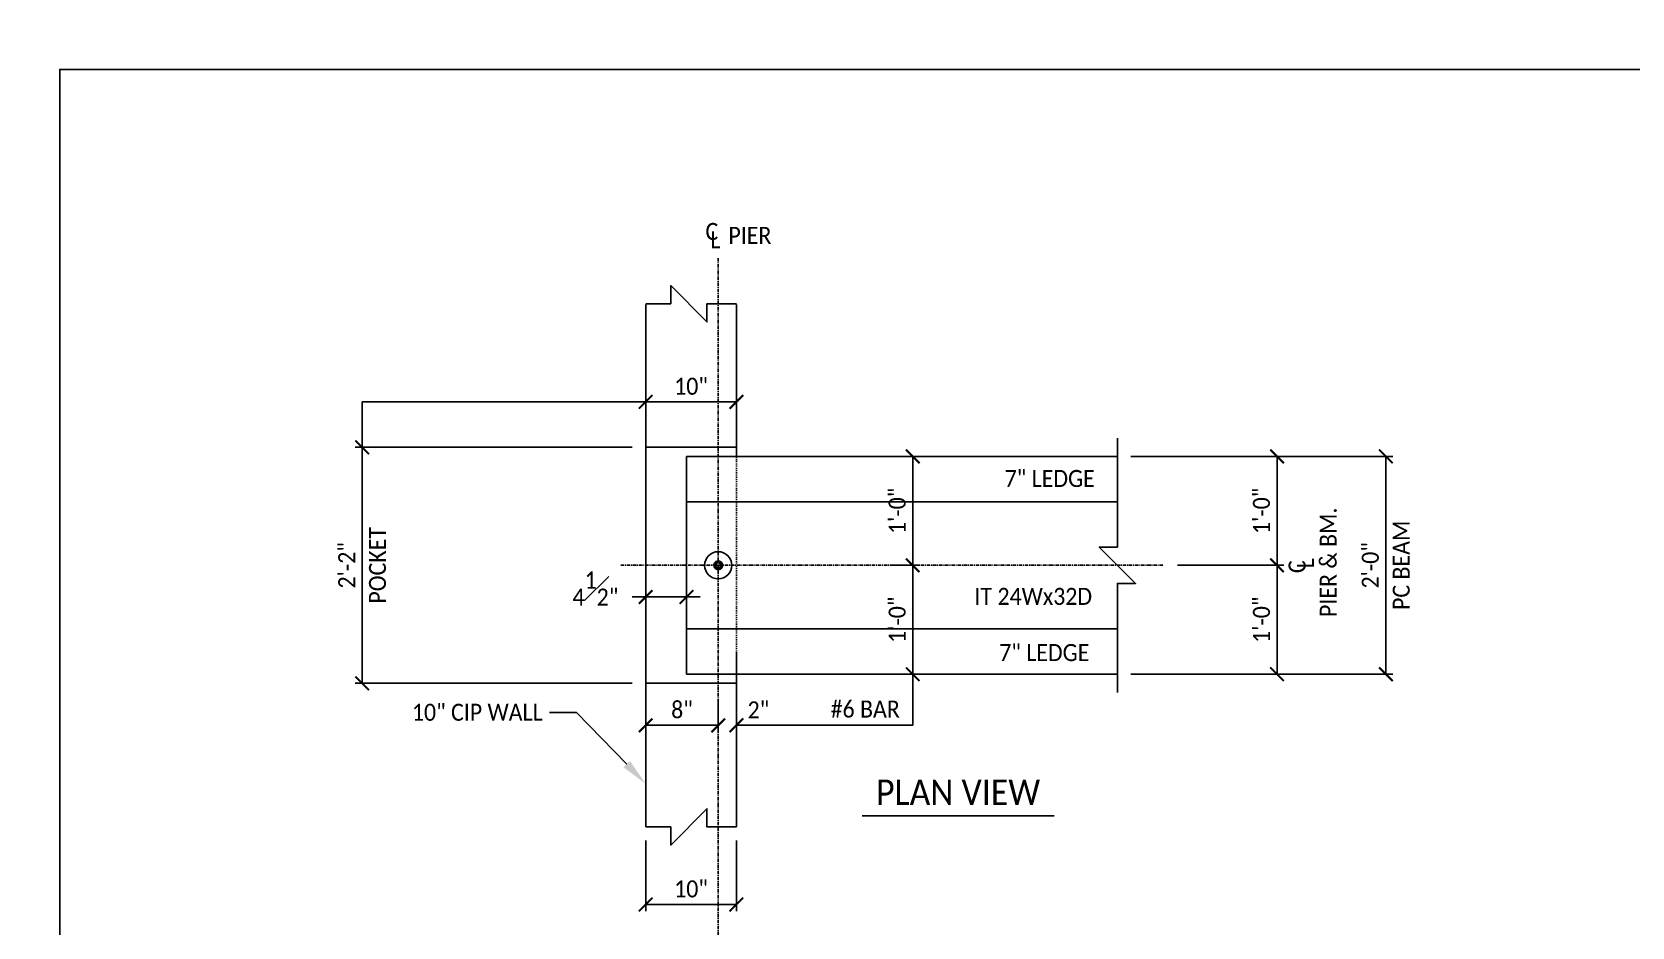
# Model space of a CAD drawing. Header units: inches. Extents: x -4800 to 29350, y 0 to 14051.
# Drawn here: x 1196.9 to 1373.3, y 865.5 to 964.1 of the extents above; entities that cross this region are included whole.
import ezdxf
from ezdxf import colors
from ezdxf.entities.mleader import LeaderData, LeaderLine
from ezdxf.math import Vec2, Vec3

# ---------------------------------------------------------------- set-up
doc = ezdxf.new("R2010")
doc.units = ezdxf.units.IN
doc.header["$LTSCALE"] = 0.5
doc.header["$MEASUREMENT"] = 0
doc.linetypes.add('CENTER2', pattern=[1.125, 0.75, -0.125, 0.125, -0.125])
doc.linetypes.add('HIDDEN2', pattern=[0.1875, 0.125, -0.0625])
for name, color, linetype in [('DET - DIMENSIONS', 3, 'Continuous'), ('DET - TAG TITLE', 3, 'Continuous'), ('DET - TEXT', 3, 'Continuous'), ('Dim', 3, 'Continuous'), ('PC BM - BEAM CONT.', 1, 'Continuous'), ('PC BM - GROUT TUBE', 11, 'Continuous'), ('PC COL - COIL ROD', 11, 'Continuous'), ('SHT - CIP WALL', 1, 'Continuous'), ('SHT - GRID LINE', 8, 'CENTER2'), ('TITLE - TEXT', 3, 'Continuous')]:
    doc.layers.add(name, color=color, linetype=linetype)
doc.layers.add('SHT - NO PLOT LINE 4', color=190, linetype='Continuous', plot=False)
doc.layers.get('0').freeze()
doc.styles.add('CMC-NARROW', font='calibril.ttf', dxfattribs={"width": 0.9})
doc.dimstyles.new('CMC-NARROW', dxfattribs={"dimscale": 96, "dimtxt": 0.078125, "dimasz": 0.0625, "dimexe": 0.03125, "dimexo": 0.0625, "dimgap": 0.03125, "dimtad": 1, "dimdec": 4, "dimzin": 3, "dimdsep": 46, "dimlunit": 4, "dimtxsty": 'CMC-NARROW', "dimblk": 'ARCHTICK', "dimcen": 0, "dimclrd": 256, "dimclre": 256, "dimclrt": 256, "dimazin": 1, "dimtfac": 0.75, "dimtdec": 4, "dimtofl": 0, "dimtmove": 1, "dimatfit": 0, "dimfxl": 1, "dimtfillclr": 256, "dimfrac": 1, "dimtzin": 0, "dimlwd": -1, "dimlwe": -1, "dimarcsym": 0})
doc.dimstyles.new('CMC-NARROW half inch eq 1 ft', dxfattribs={"dimscale": 24, "dimtxt": 0.078125, "dimasz": 0.0625, "dimexe": 0.03125, "dimexo": 0.0625, "dimgap": 0.03125, "dimtad": 1, "dimdec": 4, "dimzin": 3, "dimdsep": 46, "dimlunit": 4, "dimtxsty": 'CMC-NARROW', "dimblk": 'ARCHTICK', "dimcen": 0, "dimclrd": 256, "dimclre": 256, "dimclrt": 256, "dimazin": 1, "dimtfac": 1, "dimtdec": 4, "dimtmove": 2, "dimatfit": 0, "dimfxl": 1, "dimtfillclr": 256, "dimfrac": 1, "dimtzin": 0, "dimlwd": -1, "dimlwe": -1, "dimarcsym": 0})

# ---------------------------------------------------------------- blocks, each defined once
blk = doc.blocks.new('_Integral')
at = {"color": 0, "linetype": 'ByBlock', "lineweight": -2}
for centre, start, end in [((0.4449, -0.0913), 102, 168), ((-0.4449, 0.0913), 282, 348)]:
    blk.add_arc(centre, 0.4542, start, end, dxfattribs=at)
blk = doc.blocks.new('_ArchTick')
at = {"color": 0, "linetype": 'ByBlock', "const_width": 0.15}
blk.add_lwpolyline([(-0.5, -0.5), (0.5, 0.5)], dxfattribs=at)
blk = doc.blocks.new('*D438')
at = {"layer": 'Defpoints', "color": 0, "transparency": 16777216}
for p in [(1316.6, 917.37), (1334.2, 917.37), (1321.73, 905.37)]:
    blk.add_point(p, dxfattribs=at)
at = {"layer": 'DET - DIMENSIONS', "transparency": 16777216}
for p, q in [((1318.1, 917.37), (1334.95, 917.37)), ((1334.2, 905.37), (1334.2, 917.37)), ((1323.23, 905.37), (1334.95, 905.37))]:
    blk.add_line(p, q, dxfattribs=at)
at = {"layer": 'DET - DIMENSIONS', "transparency": 16777216, "xscale": 1.5, "yscale": 1.5, "zscale": 1.5}
for p, rotation in [((1334.2, 917.37), 90), ((1334.2, 905.37), 270)]:
    blk.add_blockref('_ArchTick', p, dxfattribs=dict(at, rotation=rotation))
at = {"layer": 'DET - DIMENSIONS', "transparency": 16777216, "insert": (1332.49, 911.37), "char_height": 1.875, "attachment_point": 5, "rotation": 90, "style": 'CMC-NARROW'}
blk.add_mtext('1\'-0"', dxfattribs=at)
blk = doc.blocks.new('*D420')
at = {"layer": 'Defpoints', "color": 0, "transparency": 16777216}
for p in [(1316.6, 917.37), (1316.6, 893.37), (1346.2, 893.37)]:
    blk.add_point(p, dxfattribs=at)
at = {"layer": 'DET - DIMENSIONS', "transparency": 16777216}
for p, q in [((1318.1, 917.37), (1346.95, 917.37)), ((1346.2, 917.37), (1346.2, 893.37)), ((1318.1, 893.37), (1346.95, 893.37))]:
    blk.add_line(p, q, dxfattribs=at)
at = {"layer": 'DET - DIMENSIONS', "transparency": 16777216, "xscale": 1.5, "yscale": 1.5, "zscale": 1.5}
for p, rotation in [((1346.2, 917.37), 90), ((1346.2, 893.37), 270)]:
    blk.add_blockref('_ArchTick', p, dxfattribs=dict(at, rotation=rotation))
at = {"layer": 'DET - DIMENSIONS', "transparency": 16777216, "char_height": 1.875, "attachment_point": 5, "rotation": 90, "style": 'CMC-NARROW'}
for s, insert in [('PC BEAM', (1347.9, 905.37)), ('2\'-0"', (1344.49, 905.37))]:
    blk.add_mtext(s, dxfattribs=dict(at, insert=insert))
blk = doc.blocks.new('*D421')
at = {"layer": 'Defpoints', "color": 0, "transparency": 16777216}
for p in [(1321.73, 905.37), (1316.6, 893.37), (1334.2, 893.37)]:
    blk.add_point(p, dxfattribs=at)
at = {"layer": 'DET - DIMENSIONS', "transparency": 16777216}
for p, q in [((1323.23, 905.37), (1334.95, 905.37)), ((1334.2, 905.37), (1334.2, 893.37)), ((1318.1, 893.37), (1334.95, 893.37))]:
    blk.add_line(p, q, dxfattribs=at)
at = {"layer": 'DET - DIMENSIONS', "transparency": 16777216, "xscale": 1.5, "yscale": 1.5, "zscale": 1.5}
for p, rotation in [((1334.2, 905.37), 90), ((1334.2, 893.37), 270)]:
    blk.add_blockref('_ArchTick', p, dxfattribs=dict(at, rotation=rotation))
at = {"layer": 'DET - DIMENSIONS', "transparency": 16777216, "insert": (1332.49, 899.37), "char_height": 1.875, "attachment_point": 5, "rotation": 90, "style": 'CMC-NARROW'}
blk.add_mtext('1\'-0"', dxfattribs=at)
blk = doc.blocks.new('A$C1A190A06')
at = {"layer": 'DET - TEXT', "insert": (0.77, 2.66), "char_height": 1.88, "width": 0.2334, "attachment_point": 5, "style": 'CMC-NARROW'}
blk.add_mtext('C', dxfattribs=at)
at = {"layer": 'DET - TEXT', "insert": (1.15, 1.74), "char_height": 1.88, "attachment_point": 5, "style": 'CMC-NARROW'}
blk.add_mtext('L', dxfattribs=at)
blk = doc.blocks.new('*D422')
at = {"layer": 'Defpoints', "color": 0, "transparency": 16777216}
for p in [(1274.6, 923.38), (1274.6, 920.76), (1264.6, 918.14)]:
    blk.add_point(p, dxfattribs=at)
at = {"layer": 'DET - DIMENSIONS', "transparency": 16777216}
for p, q in [((1264.6, 919.64), (1264.6, 924.13)), ((1264.6, 923.38), (1274.6, 923.38)), ((1274.6, 922.26), (1274.6, 924.13))]:
    blk.add_line(p, q, dxfattribs=at)
at = {"layer": 'DET - DIMENSIONS', "transparency": 16777216, "xscale": 1.5, "yscale": 1.5, "zscale": 1.5, "rotation": 180}
blk.add_blockref('_ArchTick', (1264.6, 923.38), dxfattribs=at)
at = {"layer": 'DET - DIMENSIONS', "transparency": 16777216, "xscale": 1.5, "yscale": 1.5, "zscale": 1.5}
blk.add_blockref('_ArchTick', (1274.6, 923.38), dxfattribs=at)
at = {"layer": 'DET - DIMENSIONS', "transparency": 16777216, "insert": (1269.6, 925.09), "char_height": 1.875, "attachment_point": 5, "style": 'CMC-NARROW'}
blk.add_mtext('10"', dxfattribs=at)
blk = doc.blocks.new('*D423')
at = {"layer": 'Defpoints', "color": 0, "transparency": 16777216}
for p in [(1274.6, 897.37), (1272.6, 891.75), (1272.6, 887.74)]:
    blk.add_point(p, dxfattribs=at)
at = {"layer": 'DET - DIMENSIONS', "transparency": 16777216}
for p, q in [((1274.6, 895.87), (1274.6, 886.99)), ((1272.6, 890.25), (1272.6, 886.99)), ((1272.6, 887.74), (1271.1, 887.74)), ((1274.6, 887.74), (1276.1, 887.74))]:
    blk.add_line(p, q, dxfattribs=at)
at = {"layer": 'DET - DIMENSIONS', "transparency": 16777216, "xscale": 1.5, "yscale": 1.5, "zscale": 1.5}
blk.add_blockref('_ArchTick', (1272.6, 887.74), dxfattribs=at)
at = {"layer": 'DET - DIMENSIONS', "transparency": 16777216, "xscale": 1.5, "yscale": 1.5, "zscale": 1.5, "rotation": 180}
blk.add_blockref('_ArchTick', (1274.6, 887.74), dxfattribs=at)
at = {"layer": 'DET - DIMENSIONS', "transparency": 16777216, "insert": (1277.03, 889.44), "char_height": 1.875, "attachment_point": 5, "style": 'CMC-NARROW'}
blk.add_mtext('2"', dxfattribs=at)
blk = doc.blocks.new('*D424')
at = {"layer": 'Defpoints', "color": 0, "transparency": 16777216}
for p in [(1264.6, 891.67), (1272.6, 891.75), (1264.6, 887.74)]:
    blk.add_point(p, dxfattribs=at)
at = {"layer": 'DET - DIMENSIONS', "transparency": 16777216}
for p, q in [((1264.6, 890.17), (1264.6, 886.99)), ((1272.6, 890.25), (1272.6, 886.99)), ((1272.6, 887.74), (1264.6, 887.74))]:
    blk.add_line(p, q, dxfattribs=at)
at = {"layer": 'DET - DIMENSIONS', "transparency": 16777216, "xscale": 1.5, "yscale": 1.5, "zscale": 1.5, "rotation": 180}
blk.add_blockref('_ArchTick', (1264.6, 887.74), dxfattribs=at)
at = {"layer": 'DET - DIMENSIONS', "transparency": 16777216, "xscale": 1.5, "yscale": 1.5, "zscale": 1.5}
blk.add_blockref('_ArchTick', (1272.6, 887.74), dxfattribs=at)
at = {"layer": 'DET - DIMENSIONS', "transparency": 16777216, "insert": (1268.6, 889.45), "char_height": 1.875, "attachment_point": 5, "style": 'CMC-NARROW'}
blk.add_mtext('8"', dxfattribs=at)
blk = doc.blocks.new('*D426')
at = {"layer": 'Defpoints', "color": 0, "transparency": 16777216}
for p in [(1264.6, 876.55), (1274.6, 876.55), (1264.6, 868)]:
    blk.add_point(p, dxfattribs=at)
at = {"layer": 'DET - DIMENSIONS', "transparency": 16777216}
for p, q in [((1264.6, 875.05), (1264.6, 867.25)), ((1274.6, 875.05), (1274.6, 867.25)), ((1274.6, 868), (1264.6, 868))]:
    blk.add_line(p, q, dxfattribs=at)
at = {"layer": 'DET - DIMENSIONS', "transparency": 16777216, "xscale": 1.5, "yscale": 1.5, "zscale": 1.5, "rotation": 180}
blk.add_blockref('_ArchTick', (1264.6, 868), dxfattribs=at)
at = {"layer": 'DET - DIMENSIONS', "transparency": 16777216, "xscale": 1.5, "yscale": 1.5, "zscale": 1.5}
blk.add_blockref('_ArchTick', (1274.6, 868), dxfattribs=at)
at = {"layer": 'DET - DIMENSIONS', "transparency": 16777216, "insert": (1269.6, 869.71), "char_height": 1.875, "attachment_point": 5, "style": 'CMC-NARROW'}
blk.add_mtext('10"', dxfattribs=at)
blk = doc.blocks.new('*D427')
at = {"layer": 'Defpoints', "color": 0, "transparency": 16777216}
for p in [(1274.6, 917.37), (1290.41, 905.37), (1294.04, 905.37)]:
    blk.add_point(p, dxfattribs=at)
at = {"layer": 'DET - DIMENSIONS', "transparency": 16777216}
for p, q in [((1276.1, 917.37), (1294.79, 917.37)), ((1294.04, 917.37), (1294.04, 905.37)), ((1291.91, 905.37), (1294.79, 905.37))]:
    blk.add_line(p, q, dxfattribs=at)
at = {"layer": 'DET - DIMENSIONS', "transparency": 16777216, "xscale": 1.5, "yscale": 1.5, "zscale": 1.5}
for p, rotation in [((1294.04, 917.37), 90), ((1294.04, 905.37), 270)]:
    blk.add_blockref('_ArchTick', p, dxfattribs=dict(at, rotation=rotation))
at = {"layer": 'DET - DIMENSIONS', "transparency": 16777216, "insert": (1292.33, 911.37), "char_height": 1.875, "attachment_point": 5, "rotation": 90, "style": 'CMC-NARROW'}
blk.add_mtext('1\'-0"', dxfattribs=at)
blk = doc.blocks.new('*D428')
at = {"layer": 'Defpoints', "color": 0, "transparency": 16777216}
for p in [(1290.41, 905.37), (1274.6, 893.37), (1294.04, 893.37)]:
    blk.add_point(p, dxfattribs=at)
at = {"layer": 'DET - DIMENSIONS', "transparency": 16777216}
for p, q in [((1291.91, 905.37), (1294.79, 905.37)), ((1294.04, 905.37), (1294.04, 893.37)), ((1276.1, 893.37), (1294.79, 893.37))]:
    blk.add_line(p, q, dxfattribs=at)
at = {"layer": 'DET - DIMENSIONS', "transparency": 16777216, "xscale": 1.5, "yscale": 1.5, "zscale": 1.5}
for p, rotation in [((1294.04, 905.37), 90), ((1294.04, 893.37), 270)]:
    blk.add_blockref('_ArchTick', p, dxfattribs=dict(at, rotation=rotation))
at = {"layer": 'DET - DIMENSIONS', "transparency": 16777216, "insert": (1292.33, 899.37), "char_height": 1.875, "attachment_point": 5, "rotation": 90, "style": 'CMC-NARROW'}
blk.add_mtext('1\'-0"', dxfattribs=at)
blk = doc.blocks.new('*D430')
at = {"layer": 'Defpoints', "color": 0, "transparency": 16777216}
for p in [(1264.6, 901.88), (1264.6, 900.53), (1269.1, 898.37)]:
    blk.add_point(p, dxfattribs=at)
at = {"layer": 'Dim', "transparency": 16777216}
for p, q in [((1264.6, 901.88), (1263.1, 901.88)), ((1264.6, 902.03), (1264.6, 902.63)), ((1269.1, 901.88), (1264.6, 901.88)), ((1269.1, 899.87), (1269.1, 902.63)), ((1269.1, 901.88), (1270.6, 901.88))]:
    blk.add_line(p, q, dxfattribs=at)
at = {"layer": 'Dim', "transparency": 16777216, "xscale": 1.5, "yscale": 1.5, "zscale": 1.5}
blk.add_blockref('_ArchTick', (1264.6, 901.88), dxfattribs=at)
at = {"layer": 'Dim', "transparency": 16777216, "xscale": 1.5, "yscale": 1.5, "zscale": 1.5, "rotation": 180}
blk.add_blockref('_ArchTick', (1269.1, 901.88), dxfattribs=at)
at = {"layer": 'Dim', "transparency": 16777216, "insert": (1259.06, 902.81), "char_height": 1.875, "attachment_point": 5, "style": 'CMC-NARROW'}
blk.add_mtext('4{\\H1x;\\S1#2;}"', dxfattribs=at)
blk = doc.blocks.new('*D431')
at = {"layer": 'Defpoints', "color": 0, "transparency": 16777216}
for p in [(1264.6, 918.37), (1233.34, 892.37), (1264.6, 892.37)]:
    blk.add_point(p, dxfattribs=at)
at = {"layer": 'DET - DIMENSIONS', "transparency": 16777216}
for p, q in [((1263.1, 918.37), (1232.59, 918.37)), ((1233.34, 918.37), (1233.34, 892.37)), ((1263.1, 892.37), (1232.59, 892.37))]:
    blk.add_line(p, q, dxfattribs=at)
at = {"layer": 'DET - DIMENSIONS', "transparency": 16777216, "xscale": 1.5, "yscale": 1.5, "zscale": 1.5}
for p, rotation in [((1233.34, 918.37), 90), ((1233.34, 892.37), 270)]:
    blk.add_blockref('_ArchTick', p, dxfattribs=dict(at, rotation=rotation))
at = {"layer": 'DET - DIMENSIONS', "transparency": 16777216, "char_height": 1.875, "attachment_point": 5, "rotation": 90, "style": 'CMC-NARROW'}
for s, insert in [('POCKET', (1235.04, 905.37)), ('2\'-2"', (1231.64, 905.37))]:
    blk.add_mtext(s, dxfattribs=dict(at, insert=insert))

msp = doc.modelspace()

# ---------------------------------------------------------------- linework, layer by layer
at = {"layer": 'SHT - NO PLOT LINE 4'}
msp.add_lwpolyline([(1200, 294), (2018.75, 294), (2018.75, 960), (1200, 960)], close=True, dxfattribs=at)

# ---------------------------------------------------------------- next in the draw order: leaders
at = {"layer": 'TITLE - TEXT'}
ml = msp.add_multileader_mtext('Standard', dxfattribs=at)
ml.set_content('\\A1;- TOP OF GARAGE FLOOR SLAB ELEVATION = {\\C6;(-12\'-8")}  (AT HIGH POINTS)', color=256, style='CMC-NARROW')
ml.set_leader_properties(linetype='ByLayer')
ml.set_arrow_properties(name='INTEGRAL')
ml.build(insert=Vec2(0, 0))
ml.multileader.update_dxf_attribs({"dogleg_length": 0.36, "arrow_head_size": 18, "scale": 48})
ctx = ml.context
ctx.base_point, ctx.scale, ctx.char_height, ctx.arrow_head_size, ctx.landing_gap_size, ctx.plane_origin = Vec3(3494.20543, 6145.12868), 48, 11.25, 18, 144, Vec3(3457.67065, 6197.67004)
notes = []
notes.append((ctx, [(0, (0, 0, 0), (0, 0), (1, 0), 1, [])]))
ctx.mtext.insert, ctx.mtext.flow_direction = Vec3(3638.20543, 6152.22916), 5
ctx.mtext.has_bg_fill, ctx.mtext.bg_color, ctx.mtext.bg_scale_factor, ctx.mtext.bg_transparency, ctx.mtext.use_window_bg_color = 1, -1027028792, 1.5, 0, 1
for ctx, leaders in notes:
    for number, flags, end, landing, length, lines in leaders:
        leader = LeaderData()
        leader.index, (leader.has_last_leader_line, leader.has_dogleg_vector, leader.attachment_direction) = number, flags
        leader.last_leader_point, leader.dogleg_vector, leader.dogleg_length = Vec3(end), Vec3(landing), length
        for number, points, colour, breaks in lines:
            line = LeaderLine()
            line.index, line.vertices, line.color, line.breaks = number, Vec3.list(points), colors.encode_raw_color(colour), breaks
            leader.lines.append(line)
        ctx.leaders.append(leader)

# ---------------------------------------------------------------- next in the draw order: leaders
ml = msp.add_multileader_mtext('Standard', dxfattribs=at)
ml.set_content('\\A1;- TOP OF INTERIOR COLUMN FOOTING ELEVATION = {\\C6;NA} (U.N.O.)', color=256, style='CMC-NARROW')
ml.set_leader_properties(linetype='ByLayer')
ml.set_arrow_properties(name='INTEGRAL')
ml.build(insert=Vec2(0, 0))
ml.multileader.update_dxf_attribs({"dogleg_length": 0.36, "arrow_head_size": 18, "scale": 48})
ctx = ml.context
ctx.base_point, ctx.scale, ctx.char_height, ctx.arrow_head_size, ctx.landing_gap_size, ctx.plane_origin = Vec3(3494.20543, 6170.67558), 48, 11.25, 18, 144, Vec3(3457.67065, 6223.21694)
notes = []
notes.append((ctx, [(0, (0, 0, 0), (0, 0), (1, 0), 1, [])]))
ctx.mtext.insert, ctx.mtext.flow_direction = Vec3(3638.20543, 6177.77606), 5
ctx.mtext.has_bg_fill, ctx.mtext.bg_color, ctx.mtext.bg_scale_factor, ctx.mtext.bg_transparency, ctx.mtext.use_window_bg_color = 1, -1027028792, 1.5, 0, 1
for ctx, leaders in notes:
    for number, flags, end, landing, length, lines in leaders:
        leader = LeaderData()
        leader.index, (leader.has_last_leader_line, leader.has_dogleg_vector, leader.attachment_direction) = number, flags
        leader.last_leader_point, leader.dogleg_vector, leader.dogleg_length = Vec3(end), Vec3(landing), length
        for number, points, colour, breaks in lines:
            line = LeaderLine()
            line.index, line.vertices, line.color, line.breaks = number, Vec3.list(points), colors.encode_raw_color(colour), breaks
            leader.lines.append(line)
        ctx.leaders.append(leader)

# ---------------------------------------------------------------- next in the draw order: leaders
ml = msp.add_multileader_mtext('Standard', dxfattribs=at)
ml.set_content('\\A1;- TOP OF PRECAST PLANK ELEV. "LEVEL-1" = {\\C6;(-0\'-3") }(U.N.O.)', color=256, style='CMC-NARROW')
ml.set_leader_properties(linetype='ByLayer')
ml.set_arrow_properties(name='INTEGRAL')
ml.build(insert=Vec2(0, 0))
ml.multileader.update_dxf_attribs({"dogleg_length": 0.36, "arrow_head_size": 18, "scale": 48})
ctx = ml.context
ctx.base_point, ctx.scale, ctx.char_height, ctx.arrow_head_size, ctx.landing_gap_size, ctx.plane_origin = Vec3(3494.20543, 6119.32985), 48, 11.25, 18, 144, Vec3(3457.67065, 6173.9429)
notes = []
notes.append((ctx, [(0, (0, 0, 0), (0, 0), (1, 0), 1, [])]))
ctx.mtext.insert, ctx.mtext.flow_direction = Vec3(3638.20543, 6126.43033), 5
ctx.mtext.has_bg_fill, ctx.mtext.bg_color, ctx.mtext.bg_scale_factor, ctx.mtext.bg_transparency, ctx.mtext.use_window_bg_color = 1, -1027028792, 1.5, 0, 1
for ctx, leaders in notes:
    for number, flags, end, landing, length, lines in leaders:
        leader = LeaderData()
        leader.index, (leader.has_last_leader_line, leader.has_dogleg_vector, leader.attachment_direction) = number, flags
        leader.last_leader_point, leader.dogleg_vector, leader.dogleg_length = Vec3(end), Vec3(landing), length
        for number, points, colour, breaks in lines:
            line = LeaderLine()
            line.index, line.vertices, line.color, line.breaks = number, Vec3.list(points), colors.encode_raw_color(colour), breaks
            leader.lines.append(line)
        ctx.leaders.append(leader)

# ---------------------------------------------------------------- next in the draw order: leaders
ml = msp.add_multileader_mtext('Standard', dxfattribs=at)
ml.set_content('\\A1;- TOP OF FIN. FLOOR ELEV. "LEVEL-1" = {\\C6;0\'-0"} ({\\C6;3" TOPPING})', color=256, style='CMC-NARROW')
ml.set_leader_properties(linetype='ByLayer')
ml.set_arrow_properties(name='INTEGRAL')
ml.build(insert=Vec2(0, 0))
ml.multileader.update_dxf_attribs({"dogleg_length": 0.36, "arrow_head_size": 18, "scale": 48})
ctx = ml.context
ctx.base_point, ctx.scale, ctx.char_height, ctx.arrow_head_size, ctx.landing_gap_size, ctx.plane_origin = Vec3(3494.20543, 6092.66734), 48, 11.25, 18, 144, Vec3(3457.67065, 6150.14846)
notes = []
notes.append((ctx, [(0, (0, 0, 0), (0, 0), (1, 0), 1, [])]))
ctx.mtext.insert, ctx.mtext.flow_direction = Vec3(3638.20543, 6099.76782), 5
ctx.mtext.has_bg_fill, ctx.mtext.bg_color, ctx.mtext.bg_scale_factor, ctx.mtext.bg_transparency, ctx.mtext.use_window_bg_color = 1, -1027028792, 1.5, 0, 1
for ctx, leaders in notes:
    for number, flags, end, landing, length, lines in leaders:
        leader = LeaderData()
        leader.index, (leader.has_last_leader_line, leader.has_dogleg_vector, leader.attachment_direction) = number, flags
        leader.last_leader_point, leader.dogleg_vector, leader.dogleg_length = Vec3(end), Vec3(landing), length
        for number, points, colour, breaks in lines:
            line = LeaderLine()
            line.index, line.vertices, line.color, line.breaks = number, Vec3.list(points), colors.encode_raw_color(colour), breaks
            leader.lines.append(line)
        ctx.leaders.append(leader)

# ---------------------------------------------------------------- next in the draw order: leaders
ml = msp.add_multileader_mtext('Standard', dxfattribs=at)
ml.set_content('\\A1;- TOP OF PRECAST PLANK ELEV. "COURTYARD" = {\\C6;(-0\'-9") SEE PLAN FOR LOC.}', color=256, style='CMC-NARROW')
ml.set_leader_properties(linetype='ByLayer')
ml.set_arrow_properties(name='INTEGRAL')
ml.build(insert=Vec2(0, 0))
ml.multileader.update_dxf_attribs({"dogleg_length": 0.36, "arrow_head_size": 18, "scale": 48})
ctx = ml.context
ctx.base_point, ctx.scale, ctx.char_height, ctx.arrow_head_size, ctx.landing_gap_size, ctx.plane_origin = Vec3(3494.20543, 6065.71771), 48, 11.25, 18, 144, Vec3(3457.67065, 6120.33076)
notes = []
notes.append((ctx, [(0, (0, 0, 0), (0, 0), (1, 0), 1, [])]))
ctx.mtext.insert, ctx.mtext.flow_direction = Vec3(3638.20543, 6072.81819), 5
ctx.mtext.has_bg_fill, ctx.mtext.bg_color, ctx.mtext.bg_scale_factor, ctx.mtext.bg_transparency, ctx.mtext.use_window_bg_color = 1, -1027028792, 1.5, 0, 1
for ctx, leaders in notes:
    for number, flags, end, landing, length, lines in leaders:
        leader = LeaderData()
        leader.index, (leader.has_last_leader_line, leader.has_dogleg_vector, leader.attachment_direction) = number, flags
        leader.last_leader_point, leader.dogleg_vector, leader.dogleg_length = Vec3(end), Vec3(landing), length
        for number, points, colour, breaks in lines:
            line = LeaderLine()
            line.index, line.vertices, line.color, line.breaks = number, Vec3.list(points), colors.encode_raw_color(colour), breaks
            leader.lines.append(line)
        ctx.leaders.append(leader)

# ---------------------------------------------------------------- next in the draw order: linework, layer by layer
at = {"layer": 'DET - TAG TITLE'}
msp.add_line((1288.44959, 877.78159), (1309.63541, 877.78159), dxfattribs=at)
at = {"layer": 'Dim'}
for p, q in [((1264.59908, 923.38154), (1233.33722, 923.38154)), ((1233.33722, 923.38154), (1233.33722, 918.36994)), ((1294.03522, 899.51436), (1294.03522, 887.7434)), ((1274.59908, 887.7434), (1294.03522, 887.7434))]:
    msp.add_line(p, q, dxfattribs=at)
at = {"layer": 'PC BM - BEAM CONT.'}
for p, q in [((1269.09908, 912.36994), (1269.09908, 917.36994)), ((1269.09908, 917.36994), (1316.59908, 917.36994)), ((1269.09908, 898.36994), (1269.09908, 912.36994)), ((1316.59908, 912.36994), (1269.09908, 912.36994)), ((1316.59908, 898.36994), (1269.09908, 898.36994)), ((1269.09908, 898.36994), (1269.09908, 893.36994)), ((1316.59908, 893.36994), (1269.09908, 893.36994))]:
    msp.add_line(p, q, dxfattribs=at)
at = {"layer": 'PC BM - BEAM CONT.', "color": 3}
msp.add_lwpolyline([(1316.59908, 919.36994), (1316.59908, 907.36994), (1314.59908, 907.36994), (1318.59908, 903.36994), (1316.59908, 903.36994), (1316.59908, 891.36994)], dxfattribs=at)
at = {"layer": 'PC BM - GROUT TUBE'}
msp.add_circle((1272.59908, 905.36994), 1.5, dxfattribs=at)
at = {"layer": 'PC COL - COIL ROD', "const_width": 0.75}
msp.add_lwpolyline([(1272.78658, 905.36994, -1), (1272.41158, 905.36994, -1)], format="xyb", close=True, dxfattribs=at)
at = {"layer": 'SHT - CIP WALL', "linetype": 'Continuous'}
for p, q in [((1264.59908, 876.55214), (1264.59908, 934.10957)), ((1274.59908, 917.36994), (1274.59908, 934.10957)), ((1274.59908, 918.36994), (1264.59908, 918.36994)), ((1274.59908, 876.55214), (1274.59908, 893.36994)), ((1274.59908, 892.36994), (1264.59908, 892.36994))]:
    msp.add_line(p, q, dxfattribs=at)
at = {"layer": 'SHT - CIP WALL', "color": 8, "linetype": 'HIDDEN2'}
msp.add_line((1274.59908, 893.36994), (1274.59908, 917.36994), dxfattribs=at)
at = {"layer": 'SHT - CIP WALL', "linetype": 'Continuous'}
for points in [[(1264.59908, 934.18774), (1267.35672, 934.18774), (1267.35672, 936.18774), (1271.35672, 932.18774), (1271.35672, 934.18774), (1274.59908, 934.18774)], [(1264.59908, 876.55214), (1267.35672, 876.55214), (1267.35672, 874.55214), (1271.35672, 878.55214), (1271.35672, 876.55214), (1274.59908, 876.55214)]]:
    msp.add_lwpolyline(points, dxfattribs=at)
at = {"layer": 'SHT - GRID LINE'}
for p, q in [((1272.59908, 763.34527), (1272.59908, 939.30073)), ((1261.84893, 905.36994), (1321.73111, 905.36994))]:
    msp.add_line(p, q, dxfattribs=at)

# ---------------------------------------------------------------- next in the draw order: block references
at = {"layer": 'DET - DIMENSIONS'}
msp.add_blockref('A$C1A190A06', (1271.12489, 939.48443), dxfattribs=at)
at = {"layer": 'DET - DIMENSIONS', "rotation": 90}
msp.add_blockref('A$C1A190A06', (1339.08295, 904.44612), dxfattribs=at)

# ---------------------------------------------------------------- next in the draw order: texts
at = {"layer": 'DET - TEXT', "style": 'CMC-NARROW'}
for s, insert, char_height, attachment_point in [('{\\C6;PIER}', (1273.72398, 942.65767), 1.875, 1), ('{\\C6;7"} LEDGE', (1314.10689, 915.87416), 1.875, 3), ('IT {\\C6;24}Wx{\\C6;32}D', (1313.80996, 902.88596), 1.875, 3), ('{\\C6;7"} LEDGE', (1313.50873, 896.69038), 1.875, 3), ('#6 BAR', (1292.61211, 890.47153), 1.875, 3), ('PLAN VIEW', (1299.0425, 878.95469), 2.8125, 8)]:
    msp.add_mtext(s, dxfattribs=dict(at, insert=insert, char_height=char_height, attachment_point=attachment_point))
at = {"layer": 'DET - TEXT', "insert": (1339.84929, 905.70506), "char_height": 1.875, "attachment_point": 5, "rotation": 90, "style": 'CMC-NARROW'}
msp.add_mtext('{\\C6;PIER & BM.}', dxfattribs=at)

# ---------------------------------------------------------------- next in the draw order: dimensions: what is measured, and where the dimension line sits
at = {"layer": 'DET - DIMENSIONS'}
for base, p1, p2, picture, middle in [((1274.59908, 923.38154), (1264.59908, 918.14445), (1274.59908, 920.75941), '*D422', (1269.59908, 925.08923)), ((1264.59908, 887.7434), (1272.59908, 891.74679), (1264.59908, 891.66662), '*D424', (1268.59908, 889.45109)), ((1264.59908, 868.0032), (1274.59908, 876.55214), (1264.59908, 876.55214), '*D426', (1269.59908, 869.71089))]:
    dim = msp.add_linear_dim(base=base, p1=p1, p2=p2, dimstyle='CMC-NARROW', override={"dimscale": 24}, dxfattribs=at)
    dim.commit()
    dim.dimension.update_dxf_attribs({"geometry": picture, "text_midpoint": middle})
for base, p1, p2, text, picture, middle in [((1233.33722, 892.36994), (1264.59908, 918.36994), (1264.59908, 892.36994), '<>\\XPOCKET', '*D431', (1233.33722, 905.36994)), ((1346.19647, 893.36994), (1316.59908, 917.36994), (1316.59908, 893.36994), '<>\\XPC BEAM', '*D420', (1346.19647, 905.36994))]:
    dim = msp.add_linear_dim(base=base, p1=p1, p2=p2, angle=90, text=text, dimstyle='CMC-NARROW', override={"dimscale": 24}, dxfattribs=at)
    dim.commit()
    dim.dimension.update_dxf_attribs({"geometry": picture, "text_midpoint": middle})
for base, p1, p2, angle, picture, middle in [((1294.03522, 905.36994), (1274.59908, 917.36994), (1290.41099, 905.36994), 90, '*D427', (1292.32753, 911.36994)), ((1334.19647, 917.36994), (1321.73111, 905.36994), (1316.59908, 917.36994), 90, '*D438', (1332.48877, 911.36994)), ((1294.03522, 893.36994), (1290.41099, 905.36994), (1274.59908, 893.36994), 90, '*D428', (1292.32753, 899.36994)), ((1334.19647, 893.36994), (1321.73111, 905.36994), (1316.59908, 893.36994), 270, '*D421', (1332.48877, 899.36994))]:
    dim = msp.add_linear_dim(base=base, p1=p1, p2=p2, angle=angle, dimstyle='CMC-NARROW', override={"dimscale": 24}, dxfattribs=at)
    dim.commit()
    dim.dimension.update_dxf_attribs({"geometry": picture, "text_midpoint": middle})
dim = msp.add_linear_dim(base=(1272.59908, 887.7434), p1=(1274.59908, 897.36994), p2=(1272.59908, 891.74679), dimstyle='CMC-NARROW', override={"dimscale": 24}, dxfattribs=at)
dim.commit()
dim.dimension.update_dxf_attribs({"geometry": '*D423', "text_midpoint": (1277.03338, 887.7434), "dimtype": 160})
at = {"layer": 'Dim'}
dim = msp.add_linear_dim(base=(1264.59908, 901.87653), p1=(1269.09908, 898.36994), p2=(1264.59908, 900.53355), dimstyle='CMC-NARROW half inch eq 1 ft', dxfattribs=at)
dim.commit()
dim.dimension.update_dxf_attribs({"geometry": '*D430', "text_midpoint": (1259.06405, 902.80633), "dimtype": 160})

# ---------------------------------------------------------------- next in the draw order: leaders
at = {"layer": 'DET - TEXT'}
ml = msp.add_multileader_mtext('Standard', dxfattribs=at)
ml.set_content('\\A1;10" CIP WALL', color=256, style='CMC-NARROW')
ml.set_leader_properties()
ml.build(insert=Vec2(0, 0))
ml.multileader.update_dxf_attribs({"dogleg_length": 0.125, "arrow_head_size": 3, "scale": 24})
ctx = ml.context
ctx.base_point, ctx.scale, ctx.char_height, ctx.arrow_head_size, ctx.landing_gap_size, ctx.plane_origin = Vec3(1238.35901, 889.16728), 24, 1.875, 3, 0.75, Vec3(1202.75345, 932.2244)
ctx.text_align_type = 2
notes = []
notes.append((ctx, [(1, (1, 1, 0), (1256.98469, 889.16728), (-1, 0), 3, [(0, [(1264.59908, 881.3018)], 0, [])])]))
ctx.mtext.insert, ctx.mtext.alignment, ctx.mtext.flow_direction = Vec3(1253.23469, 890.11704), 3, 5
for ctx, leaders in notes:
    for number, flags, end, landing, length, lines in leaders:
        leader = LeaderData()
        leader.index, (leader.has_last_leader_line, leader.has_dogleg_vector, leader.attachment_direction) = number, flags
        leader.last_leader_point, leader.dogleg_vector, leader.dogleg_length = Vec3(end), Vec3(landing), length
        for number, points, colour, breaks in lines:
            line = LeaderLine()
            line.index, line.vertices, line.color, line.breaks = number, Vec3.list(points), colors.encode_raw_color(colour), breaks
            leader.lines.append(line)
        ctx.leaders.append(leader)

doc.saveas('drawing.dxf')
